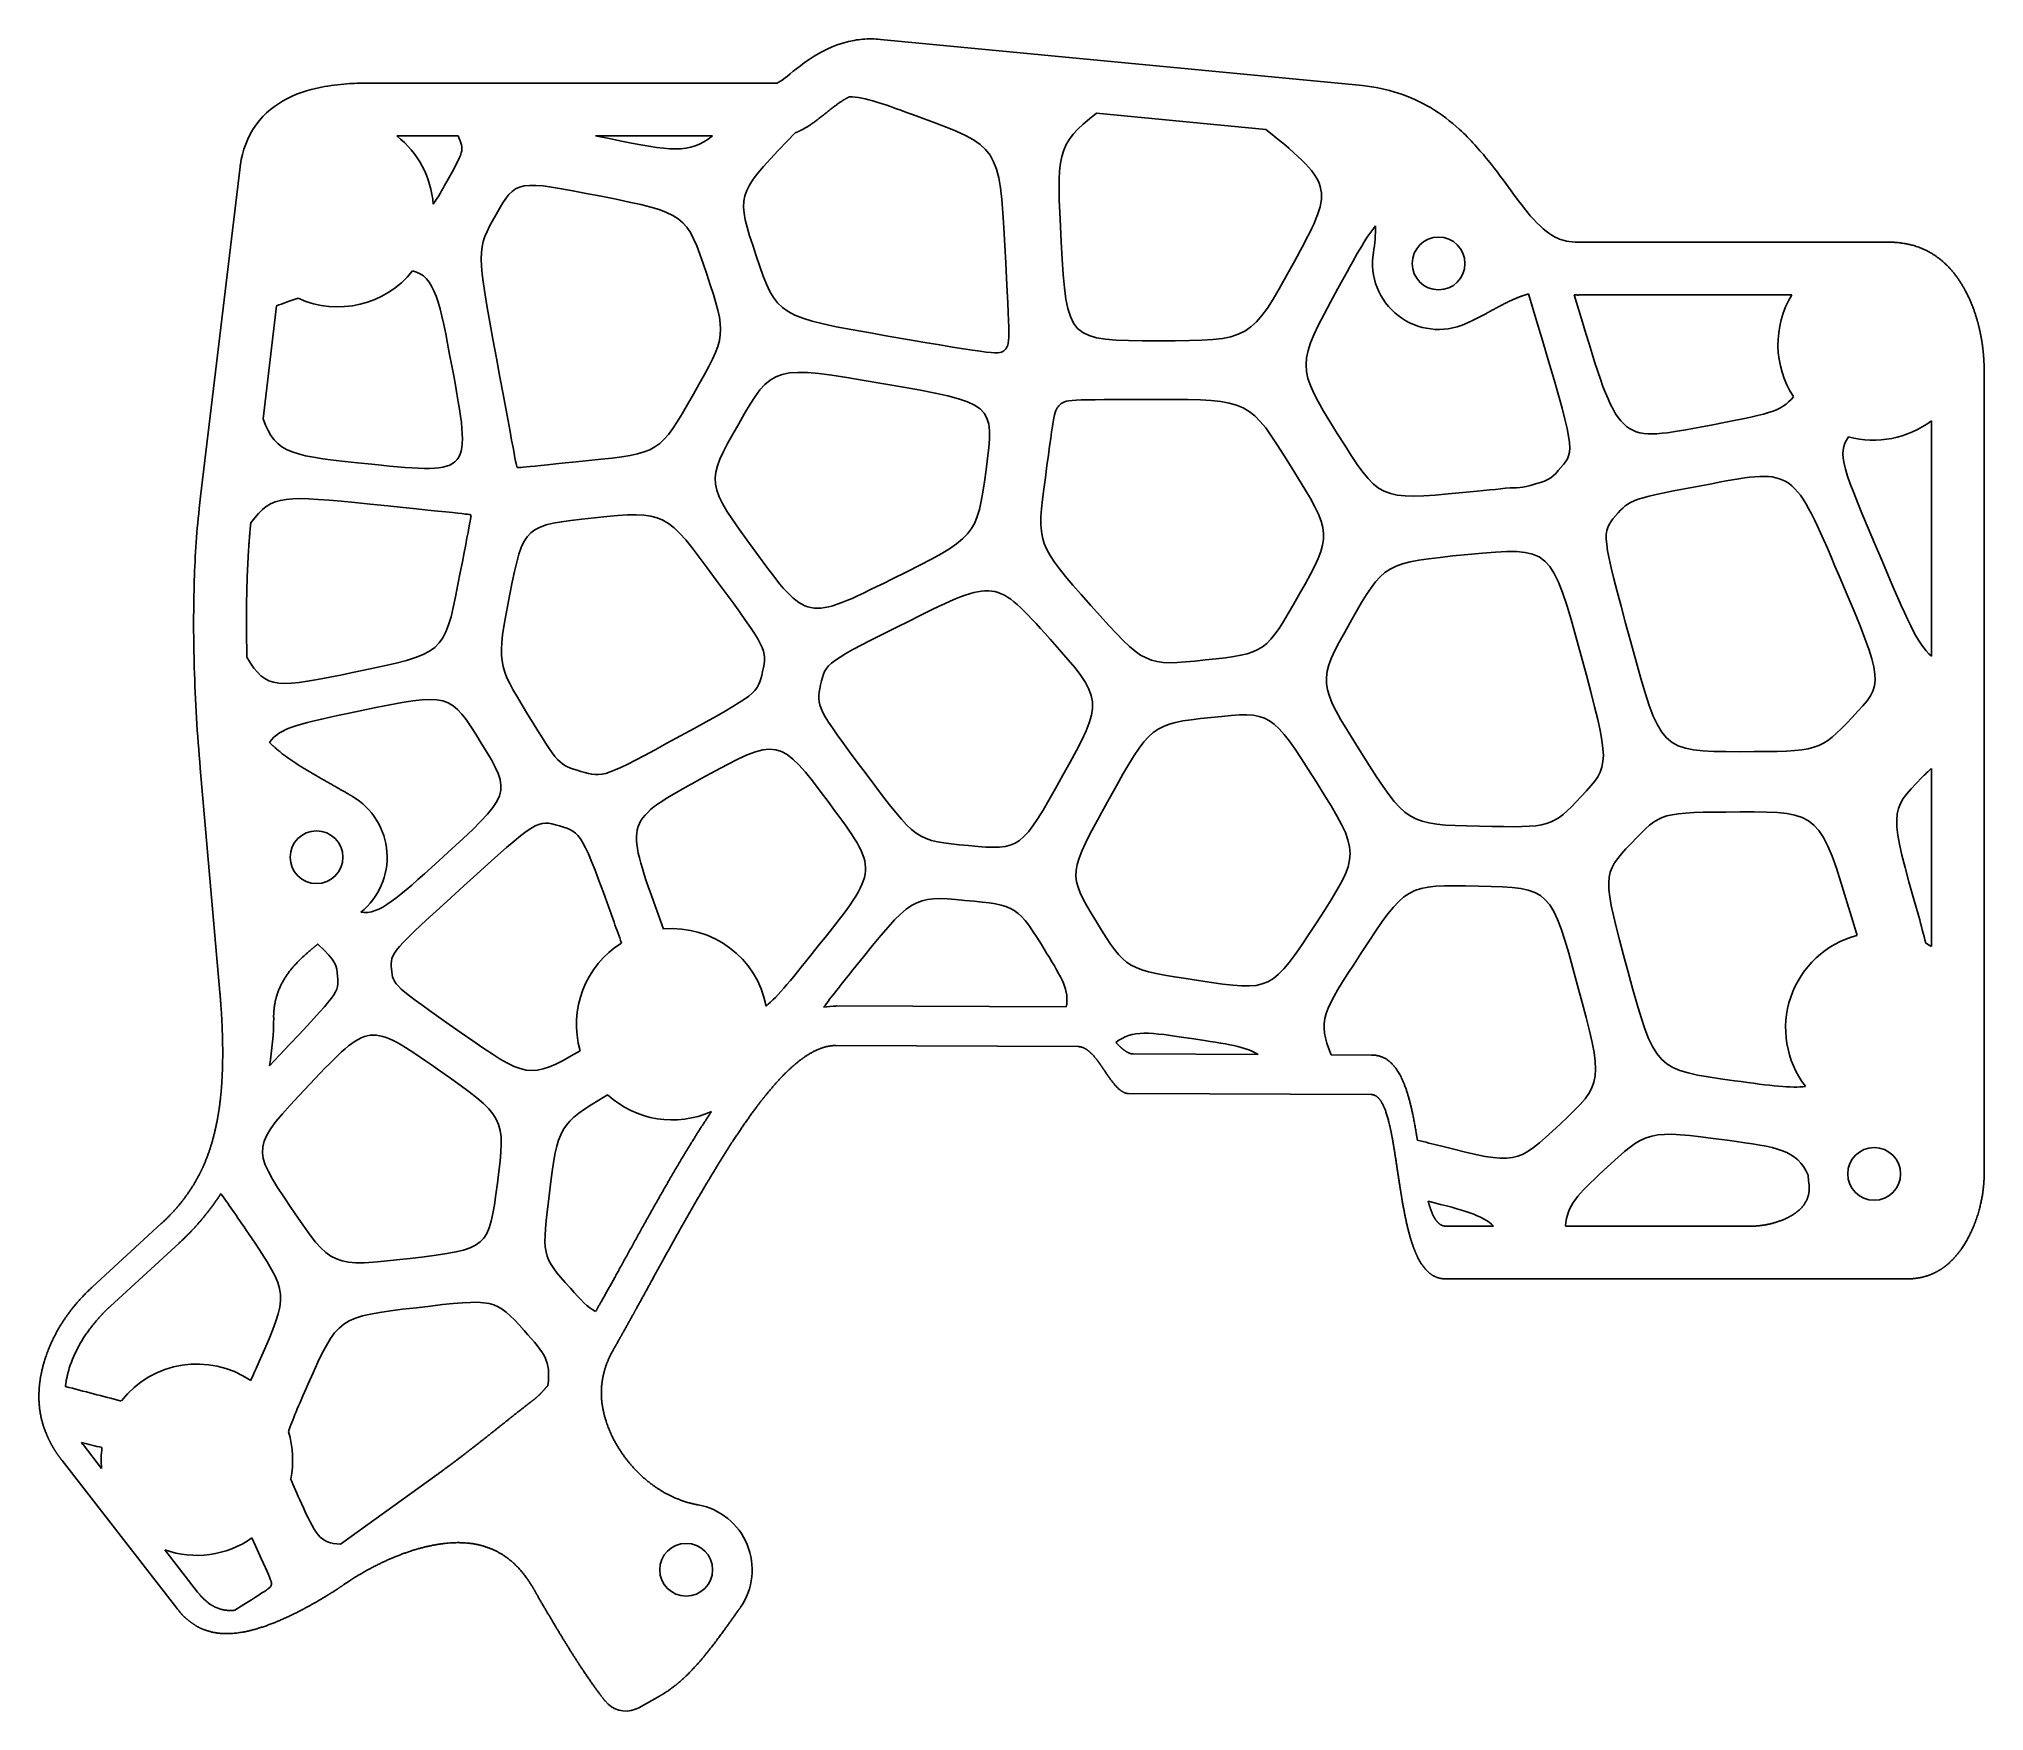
# Model space of a CAD drawing. Extents: x -115 to 32, y -57 to 70.
import ezdxf

# ---------------------------------------------------------------- set-up
doc = ezdxf.new("R2010")
doc.units = 0
doc.layers.add('VISIBLE', color=7, linetype='CONTINUOUS')

msp = doc.modelspace()

# ---------------------------------------------------------------- linework, layer by layer
at = {"layer": 'VISIBLE'}
for p, q in [((-14.76, 66.48), (-51.27, 69.98)), ((-59.11, 66.67), (-90.07, 66.67)), ((-22.08, 63.16), (-34.91, 64.39)), ((-83.27, 62.67), (-87.92, 62.67)), ((-64, 62.67), (-72.86, 62.67)), ((-72.86, 62.67), (-71.71, 62.44)), ((-57.75, 62.9), (-58.34, 62.28)), ((-99.79, 60.33), (-102.79, 35.33)), ((25, 54.62), (1.6, 54.62)), ((-1.63, 48.84), (-2.18, 50.69)), ((1.28, 50.62), (1.63, 49.46)), ((17.76, 50.62), (1.6, 50.62)), ((-97.03, 49.79), (-98.05, 41.23)), ((32.33, -16), (32.33, 44.87)), ((28.33, 23.24), (28.33, 41.07)), ((-102.81, 14.75), (-101.32, -2.26)), ((28.33, 1.24), (28.33, 14.72)), ((-68.22, 3.97), (-67.72, 2.56)), ((22.7, 2.07), (22.28, 3.47)), ((-54.63, -3.27), (-37.2, -3.35)), ((-97.57, -7.82), (-96.81, -7.01)), ((-54.65, -6.27), (-36.3, -6.35)), ((-32.13, -6.91), (-22.67, -6.95)), ((-17.13, -6.97), (-14.09, -6.99)), ((-32.48, -9.91), (-14.1, -9.99)), ((-110.96, -24.55), (-105.76, -19.77)), ((-8.44, -19.96), (-4.83, -19.96)), ((0.62, -19.96), (14.69, -19.96)), ((-104.41, -21.24), (-109.61, -26.02)), ((-8.44, -23.96), (26.44, -23.96)), ((-111.69, -36.51), (-110.28, -38.33)), ((-104.59, -48.91), (-113.27, -37.73)), ((-92.19, -44.05), (-84.89, -38.81)), ((-105.5, -44.49), (-103.01, -47.69)), ((-69.58, -56.46), (-68.01, -55.57))]:
    msp.add_line(p, q, dxfattribs=at)
for centre in [(-9, 53), (-94, 8), (24, -16), (-66, -46)]:
    msp.add_circle(centre, 2, dxfattribs=at)
for centre, radius, start, end in [((-92.39, 56.96), 7.25, 4.2956, 51.9457), ((-25.16, 55.71), 11.38, 350.5054, 0.6761), ((-9, 53), 5, 170.4334, 294.0826), ((-92.39, 56.96), 7.25, 245.5266, 321.3459), ((1.55, 59.12), 8.51, 268.1778, 270.2818), ((23.96, 46.86), 7.25, 148.7464, 213.0174), ((23.96, 46.86), 7.25, 254.8191, 307.0634), ((-3.36, 41), 5, 267.4516, 289.8231), ((-37.76, 27.53), 65.49, 173.1596, 173.9608), ((100.6, -61.62), 105.13, 133.4345, 133.9656), ((-94, 8), 5.35, 308.7785, 59.4772), ((-349.46, -97.46), 295.62, 19.5565, 19.883), ((350.89, 87.4), 334.21, 194.5389, 194.8961), ((-67.06, -4.66), 7.25, 121.9102, 196.0712), ((-67.06, -4.66), 7.25, 10.9891, 95.1715), ((24.54, -4.94), 7.25, 104.7253, 217.5786), ((24.54, -4.94), 7.25, 58.5651, 62.3915), ((-121.44, -3.86), 24.2, 350.5981, 359.3099), ((-54.64, -8.18), 4.9, 89.9454, 101.1525), ((-67.06, -4.66), 7.25, 227.565, 294.2451), ((40.66, 184.13), 204.11, 255.4522, 255.9611), ((24, -16), 5, 181.0509, 187.8573), ((-103.06, -37.66), 7.25, 55.8158, 142.1374), ((-176.14, 3.73), 84.88, 335.3537, 336.4287), ((-105.85, -32.95), 9.19, 171.1483, 171.3274), ((57.51, 610.44), 664.79, 255.13653, 255.51346), ((-105.1, -31.38), 8.35, 216.656, 217.8263), ((-128.03, -105.68), 71.19, 75.5376, 76.8162), ((-103.06, -37.66), 7.25, 172.8023, 185.29), ((-103.06, -37.66), 7.25, 348.352, 16.9137), ((-66, -46), 5, 325.3941, 79.3896), ((-103.06, -37.66), 7.25, 250.3538, 305.0584), ((-70.56, -54.71), 2, 218.2048, 290.9737), ((-70.56, -54.71), 2, 290.9736, 299.4402)]:
    msp.add_arc(centre, radius, start, end, dxfattribs=at)
for points, degree, knots in [([(-51.96, 70.02), (-52.4, 70.02), (-52.84, 69.99), (-53.26, 69.91), (-54.48, 69.71), (-55.52, 69.2), (-56.31, 68.71), (-57.35, 68.05), (-58.04, 67.41), (-58.51, 67.06), (-58.84, 66.81), (-59.04, 66.7), (-59.11, 66.67)], 3, [-0.9615084, -0.9615084, -0.9615084, -0.9615084, -0.8876649, -0.8876649, -0.8876649, -0.6763673, -0.6763673, -0.6763673, -0.3939888, -0.3939888, -0.3939888, -0.1986225, -0.1986225, -0.1986225, -0.1986225]), ([(-99.79, 60.33), (-99.78, 60.39), (-99.78, 60.44), (-99.77, 60.5), (-99.62, 61.51), (-99.23, 62.61), (-98.59, 63.49), (-97.93, 64.41), (-97.07, 65.05), (-96.29, 65.46), (-95.22, 66.03), (-94.26, 66.25), (-93.4, 66.4), (-92.72, 66.52), (-92.09, 66.59), (-91.48, 66.63)], 3, [-1, -1, -1, -1, -0.9903296, -0.9903296, -0.9903296, -0.8077832, -0.8077832, -0.8077832, -0.6197644, -0.6197644, -0.6197644, -0.3629127, -0.3629127, -0.3629127, -0.1597162, -0.1597162, -0.1597162, -0.1597162]), ([(-14.76, 66.48), (-12.91, 66.3), (-11.11, 65.7), (-9.62, 64.81), (-8.8, 64.32), (-8.08, 63.76), (-7.43, 63.17)], 3, [0, 0, 0, 0, 0.1711286, 0.1711286, 0.1711286, 0.264863, 0.264863, 0.264863, 0.264863]), ([(-53.64, 65.63), (-53.86, 65.52), (-54.36, 65.23), (-55.11, 64.67), (-55.89, 63.99), (-56.7, 63.39), (-57.34, 63.06), (-57.69, 62.92), (-57.75, 62.9)], 5, [-0.7509284, -0.7509284, -0.7509284, -0.7509284, -0.7509284, -0.7509284, -0.6, -0.4, -0.2, -0.1639102, -0.1639102, -0.1639102, -0.1639102, -0.1639102, -0.1639102]), ([(0.01, 54.92), (-0.07, 54.95), (-0.15, 54.99), (-0.22, 55.03), (-0.76, 55.32), (-1.35, 55.82), (-2.05, 56.62), (-2.96, 57.68), (-3.96, 59.2), (-5.24, 60.8), (-5.88, 61.59), (-6.59, 62.41), (-7.43, 63.17)], 3, [-0.8486783, -0.8486783, -0.8486783, -0.8486783, -0.8211599, -0.8211599, -0.8211599, -0.6327296, -0.6327296, -0.6327296, -0.385935, -0.385935, -0.385935, -0.264863, -0.264863, -0.264863, -0.264863]), ([(25, 54.62), (25.65, 54.62), (26.85, 54.5), (28.39, 53.98), (29.9, 52.75), (30.96, 51.05), (31.54, 49.63), (31.82, 48.66), (31.93, 48.22)], 5, [0, 0, 0, 0, 0, 0, 0.2, 0.4, 0.6, 0.7644658, 0.7644658, 0.7644658, 0.7644658, 0.7644658, 0.7644658]), ([(-2.18, 50.69), (-2.34, 50.65), (-2.77, 50.52), (-3.47, 50.24), (-4.42, 49.75), (-5.37, 49.22), (-6.16, 48.8), (-6.69, 48.55), (-6.96, 48.44)], 5, [-0.710991, -0.710991, -0.710991, -0.710991, -0.710991, -0.710991, -0.6, -0.4, -0.2, 0, 0, 0, 0, 0, 0]), ([(32.33, 44.87), (32.33, 45.46), (32.29, 46.15), (32.22, 46.82), (32.1, 47.48), (31.95, 48.12), (31.93, 48.22)], 5, [-1, -1, -1, -1, -1, -1, -0.8, -0.7644658, -0.7644658, -0.7644658, -0.7644658, -0.7644658, -0.7644658]), ([(-102.89, 34.42), (-103.1, 32.48), (-103.22, 30.54), (-103.27, 28.62), (-103.33, 26.52), (-103.32, 24.45), (-103.26, 22.39)], 3, [-0.9565946, -0.9565946, -0.9565946, -0.9565946, -0.6780127, -0.6780127, -0.6780127, -0.3746995, -0.3746995, -0.3746995, -0.3746995]), ([(-98.98, 33.35), (-99.03, 32.86), (-99.14, 31.59), (-99.26, 29.55), (-99.32, 27.51), (-99.32, 25.47), (-99.29, 23.92), (-99.27, 23.16)], 5, [-0.923537, -0.923537, -0.923537, -0.923537, -0.923537, -0.923537, -0.8, -0.6, -0.4077404, -0.4077404, -0.4077404, -0.4077404, -0.4077404, -0.4077404]), ([(-97.57, 16.7), (-97.5, 16.63), (-97.11, 16.25), (-96.33, 15.6), (-95.06, 14.76), (-93.7, 13.99), (-92.47, 13.3), (-91.67, 12.84), (-91.28, 12.61)], 5, [-0.644849, -0.644849, -0.644849, -0.644849, -0.644849, -0.644849, -0.6, -0.4, -0.2, 0, 0, 0, 0, 0, 0]), ([(-93.89, 1.42), (-93.97, 1.36), (-94.38, 1.03), (-95.09, 0.43), (-96.05, -0.5), (-96.78, -1.57), (-97.16, -2.77), (-97.25, -3.67), (-97.25, -4.15)], 5, [0.3539035, 0.3539035, 0.3539035, 0.3539035, 0.3539035, 0.3539035, 0.4, 0.6, 0.8, 1, 1, 1, 1, 1, 1]), ([(-101.43, -11.39), (-101.38, -11.1), (-101.24, -10.09), (-101.09, -8.33), (-101.07, -6.52), (-101.14, -4.65), (-101.25, -3.06), (-101.32, -2.26)], 5, [0.5168525, 0.5168525, 0.5168525, 0.5168525, 0.5168525, 0.5168525, 0.6, 0.8, 1, 1, 1, 1, 1, 1]), ([(-60.26, -10.4), (-60.02, -10.1), (-59.35, -9.26), (-58.69, -8.53), (-58.04, -7.9), (-57.41, -7.4), (-57.01, -7.13)], 5, [-0.2488478, -0.2488478, -0.2488478, -0.2488478, -0.2488478, -0.2488478, -0.2, -0.110469, -0.110469, -0.110469, -0.110469, -0.110469, -0.110469]), ([(-36.3, -6.35), (-36.13, -6.36), (-35.8, -6.43), (-35.48, -6.65), (-35.17, -6.98), (-34.86, -7.38), (-34.71, -7.58)], 5, [-1, -1, -1, -1, -1, -1, -0.8, -0.6016782, -0.6016782, -0.6016782, -0.6016782, -0.6016782, -0.6016782]), ([(-33.44, -6.05), (-33.32, -6.17), (-33.04, -6.46), (-32.76, -6.7), (-32.51, -6.85), (-32.26, -6.91), (-32.13, -6.91)], 5, [-0.3307108, -0.3307108, -0.3307108, -0.3307108, -0.3307108, -0.3307108, -0.2, 0, 0, 0, 0, 0, 0]), ([(-14.09, -6.99), (-13.57, -6.99), (-12.65, -7.26), (-11.8, -8.25), (-11.25, -9.89), (-10.87, -11.85), (-10.67, -13.04), (-10.61, -13.43)], 5, [-1, -1, -1, -1, -1, -1, -0.8, -0.6, -0.5022876, -0.5022876, -0.5022876, -0.5022876, -0.5022876, -0.5022876]), ([(-32.48, -9.91), (-32.63, -9.91), (-32.93, -9.83), (-33.37, -9.51), (-33.82, -8.92), (-34.26, -8.24), (-34.56, -7.8), (-34.71, -7.59), (-34.71, -7.58)], 5, [0, 0, 0, 0, 0, 0, 0.2, 0.4, 0.6, 0.6016782, 0.6016782, 0.6016782, 0.6016782, 0.6016782, 0.6016782]), ([(-12.59, -12.85), (-12.66, -12.51), (-12.88, -11.52), (-13.14, -10.73), (-13.45, -10.2), (-13.82, -9.99), (-14.1, -9.99)], 5, [0.7032201, 0.7032201, 0.7032201, 0.7032201, 0.7032201, 0.7032201, 0.8, 1, 1, 1, 1, 1, 1]), ([(-101.43, -11.39), (-101.5, -11.81), (-101.67, -12.76), (-101.91, -13.7), (-102.21, -14.62), (-102.61, -15.51), (-102.86, -16.01)], 5, [-0.5168525, -0.5168525, -0.5168525, -0.5168525, -0.5168525, -0.5168525, -0.4, -0.2450399, -0.2450399, -0.2450399, -0.2450399, -0.2450399, -0.2450399]), ([(-72.86, -26.43), (-72.34, -25.52), (-70.92, -22.99), (-69.21, -19.84), (-67.4, -16.57), (-65.53, -13.46), (-64.28, -11.57), (-64.08, -11.27)], 5, [0.2756022, 0.2756022, 0.2756022, 0.2756022, 0.2756022, 0.2756022, 0.4, 0.6, 0.6382781, 0.6382781, 0.6382781, 0.6382781, 0.6382781, 0.6382781]), ([(-60.26, -10.4), (-61, -11.35), (-62.74, -13.8), (-64.75, -17.1), (-66.76, -20.7), (-68.67, -24.21), (-69.8, -26.26), (-70, -26.62)], 5, [0.2488478, 0.2488478, 0.2488478, 0.2488478, 0.2488478, 0.2488478, 0.4, 0.6, 0.6427383, 0.6427383, 0.6427383, 0.6427383, 0.6427383, 0.6427383]), ([(-12.59, -12.85), (-12.52, -13.22), (-12.36, -14.08), (-12.22, -15.02), (-12.08, -16.02), (-11.92, -17.02), (-11.83, -17.57)], 5, [-0.7032201, -0.7032201, -0.7032201, -0.7032201, -0.7032201, -0.7032201, -0.6, -0.4724579, -0.4724579, -0.4724579, -0.4724579, -0.4724579, -0.4724579]), ([(-105.76, -19.77), (-105.13, -19.19), (-104.45, -18.47), (-103.86, -17.72), (-103.36, -16.95), (-102.94, -16.16), (-102.86, -16.01)], 5, [0, 0, 0, 0, 0, 0, 0.2, 0.2450399, 0.2450399, 0.2450399, 0.2450399, 0.2450399, 0.2450399]), ([(32.33, -16), (32.33, -16.45), (32.27, -17.35), (32.05, -18.69), (31.53, -20.22), (30.76, -21.59), (30.06, -22.42), (29.57, -22.85), (29.39, -22.99)], 5, [0, 0, 0, 0, 0, 0, 0.2, 0.4, 0.6, 0.7108519, 0.7108519, 0.7108519, 0.7108519, 0.7108519, 0.7108519]), ([(-101.25, -17.5), (-101.32, -17.61), (-101.85, -18.41), (-102.44, -19.19), (-103.07, -19.94), (-103.76, -20.65), (-104.41, -21.24)], 5, [-0.2294064, -0.2294064, -0.2294064, -0.2294064, -0.2294064, -0.2294064, -0.2, 0, 0, 0, 0, 0, 0]), ([(-10.63, -22.22), (-10.86, -21.72), (-11.16, -20.9), (-11.4, -19.96), (-11.6, -18.94), (-11.78, -17.88), (-11.83, -17.57)], 5, [0.2273734, 0.2273734, 0.2273734, 0.2273734, 0.2273734, 0.2273734, 0.4, 0.4724579, 0.4724579, 0.4724579, 0.4724579, 0.4724579, 0.4724579]), ([(-9.79, -18.07), (-9.75, -18.21), (-9.56, -18.89), (-9.33, -19.43), (-9.06, -19.8), (-8.74, -19.96), (-8.44, -19.96)], 5, [-0.2470822, -0.2470822, -0.2470822, -0.2470822, -0.2470822, -0.2470822, -0.2, 0, 0, 0, 0, 0, 0]), ([(-8.44, -23.96), (-8.95, -23.96), (-9.46, -23.8), (-9.9, -23.45), (-10.27, -22.94), (-10.59, -22.3), (-10.63, -22.22)], 5, [0, 0, 0, 0, 0, 0, 0.2, 0.2273734, 0.2273734, 0.2273734, 0.2273734, 0.2273734, 0.2273734]), ([(26.44, -23.96), (26.94, -23.96), (27.61, -23.89), (28.21, -23.71), (28.76, -23.45), (29.25, -23.1), (29.39, -22.99)], 5, [-1, -1, -1, -1, -1, -1, -0.8, -0.7108519, -0.7108519, -0.7108519, -0.7108519, -0.7108519, -0.7108519]), ([(-114.93, -31.54), (-114.86, -31.12), (-114.66, -30.16), (-114.14, -28.67), (-113.37, -27.24), (-112.33, -25.9), (-111.44, -24.99), (-110.96, -24.55)], 5, [0.4489839, 0.4489839, 0.4489839, 0.4489839, 0.4489839, 0.4489839, 0.6, 0.8, 1, 1, 1, 1, 1, 1]), ([(-109.61, -26.02), (-109.99, -26.37), (-110.71, -27.1), (-111.64, -28.26), (-112.34, -29.5), (-112.8, -30.79), (-112.97, -31.66), (-113.02, -32.1), (-113.02, -32.1)], 5, [0, 0, 0, 0, 0, 0, 0.2, 0.4, 0.6, 0.600984, 0.600984, 0.600984, 0.600984, 0.600984, 0.600984]), ([(-72.37, -33.41), (-72.4, -33.2), (-72.47, -32.4), (-72.41, -31.59), (-72.22, -30.78), (-71.88, -29.97), (-71.54, -29.37)], 5, [0.7285683, 0.7285683, 0.7285683, 0.7285683, 0.7285683, 0.7285683, 0.8, 1, 1, 1, 1, 1, 1]), ([(-114.93, -31.56), (-114.95, -31.69), (-115.04, -32.37), (-115.08, -33.25), (-114.99, -34.13), (-114.76, -35.01), (-114.45, -35.76), (-114.36, -35.95)], 5, [-0.4469204, -0.4469204, -0.4469204, -0.4469204, -0.4469204, -0.4469204, -0.4, -0.2, -0.129806, -0.129806, -0.129806, -0.129806, -0.129806, -0.129806]), ([(-84.89, -38.81), (-84.24, -38.34), (-82.94, -37.37), (-81.48, -36.24), (-80.04, -35.07), (-78.59, -33.92), (-77.77, -33.28), (-77.59, -33.15)], 5, [0, 0, 0, 0, 0, 0, 0.2, 0.4, 0.4556512, 0.4556512, 0.4556512, 0.4556512, 0.4556512, 0.4556512]), ([(-65.08, -41.09), (-65.72, -40.97), (-66.95, -40.61), (-68.61, -39.75), (-70.32, -38.19), (-71.57, -36.25), (-72.13, -34.74), (-72.32, -33.78), (-72.37, -33.41)], 5, [0, 0, 0, 0, 0, 0, 0.2, 0.4, 0.6, 0.7285683, 0.7285683, 0.7285683, 0.7285683, 0.7285683, 0.7285683]), ([(-91.93, -47.13), (-91.34, -46.72), (-90.13, -45.97), (-88.27, -45), (-86.11, -44.21), (-83.99, -43.87), (-82.56, -43.93), (-81.76, -44.1), (-81.53, -44.16)], 5, [0, 0, 0, 0, 0, 0, 0.2, 0.4, 0.6, 0.6782261, 0.6782261, 0.6782261, 0.6782261, 0.6782261, 0.6782261]), ([(-77.55, -47.46), (-77.96, -46.75), (-78.66, -45.77), (-79.44, -45.05), (-80.29, -44.55), (-81.19, -44.25), (-81.53, -44.16)], 5, [-1, -1, -1, -1, -1, -1, -0.8, -0.6782261, -0.6782261, -0.6782261, -0.6782261, -0.6782261, -0.6782261]), ([(-102.55, -50.53), (-102.51, -50.54), (-102, -50.74), (-100.96, -50.95), (-99.31, -50.83), (-97.02, -50.06), (-94.83, -48.95), (-93.32, -48.05), (-92.38, -47.44), (-91.93, -47.13)], 5, [0.1855838, 0.1855838, 0.1855838, 0.1855838, 0.1855838, 0.1855838, 0.2, 0.4, 0.6, 0.8, 1, 1, 1, 1, 1, 1]), ([(-103.01, -47.69), (-102.65, -48.15), (-102.12, -48.67), (-101.56, -48.98), (-100.98, -49.11), (-100.38, -49.09), (-100.2, -49.07)], 5, [0, 0, 0, 0, 0, 0, 0.2, 0.282051, 0.282051, 0.282051, 0.282051, 0.282051, 0.282051]), ([(-72.14, -55.95), (-72.23, -55.83), (-72.57, -55.4), (-73.14, -54.62), (-73.95, -53.44), (-75.01, -51.78), (-76, -50.13), (-76.76, -48.83), (-77.29, -47.92), (-77.55, -47.46)], 5, [-0.4406983, -0.4406983, -0.4406983, -0.4406983, -0.4406983, -0.4406983, -0.4, -0.3, -0.2, -0.1, 0, 0, 0, 0, 0, 0])]:
    msp.add_open_spline(points, degree=degree, knots=knots, dxfattribs=at)
for points, degree in [([(-51.96, 70.02), (-51.73, 70.02), (-51.5, 70.01), (-51.27, 69.98)], 3), ([(-90.07, 66.67), (-90.53, 66.67), (-91, 66.66), (-91.48, 66.63)], 3), ([(-48.37, 64.11), (-50.98, 65.08), (-52.48, 65.63), (-53.64, 65.63)], 3), ([(-41.86, 54.37), (-42.27, 61.86), (-42.27, 61.86), (-48.37, 64.11)], 3), ([(-34.91, 64.39), (-37.99, 62.03), (-37.94, 61.26), (-37.58, 54.64)], 3), ([(-84.3, 58.91), (-82.8, 61.57), (-82.79, 61.58), (-83.27, 62.67)], 3), ([(-71.71, 62.44), (-67.11, 61.52), (-65.79, 61.26), (-64, 62.67)], 3), ([(-58.34, 62.28), (-62.23, 58.19), (-62.23, 58.19), (-60.69, 53.57)], 3), ([(-20, 53.02), (-16.94, 58.63), (-16.79, 58.89), (-22.08, 63.16)], 3), ([(-85.16, 57.5), (-84.88, 57.88), (-84.62, 58.33), (-84.3, 58.91)], 3), ([(-72.44, 58.09), (-78.89, 59.37), (-78.89, 59.37), (-80.4, 56.71)], 3), ([(-64.44, 52.19), (-65.98, 56.8), (-65.98, 56.8), (-72.44, 58.09)], 3), ([(-80.4, 56.71), (-81.9, 54.05), (-81.9, 54.05), (-80.37, 45.82)], 3), ([(-37.58, 54.64), (-37.16, 47.14), (-37.16, 47.14), (-30.19, 47.14)], 3), ([(-13.77, 55.84), (-14.53, 54.94), (-15.31, 53.52), (-16.62, 51.11)], 3), ([(0.01, 54.92), (0.44, 54.72), (0.89, 54.62), (1.6, 54.62)], 3), ([(-60.69, 53.57), (-59.14, 48.96), (-59.14, 48.96), (-50.71, 47.5)], 3), ([(-41.86, 46.46), (-41.45, 46.87), (-41.45, 46.87), (-41.86, 54.37)], 3), ([(-83.75, 45.23), (-84.66, 50.11), (-85.03, 52.09), (-86.73, 52.43)], 3), ([(-65.45, 43.09), (-62.9, 47.57), (-62.9, 47.57), (-64.44, 52.19)], 3), ([(-30.19, 47.14), (-23.21, 47.14), (-23.21, 47.14), (-20, 53.02)], 3), ([(-95.39, 50.36), (-96.02, 50.16), (-96.56, 49.97), (-97.03, 49.79)], 3), ([(-16.62, 51.11), (-19.84, 45.23), (-19.84, 45.23), (-16.67, 40.12)], 3), ([(0.27, 37.54), (1.36, 38.81), (1.36, 38.81), (-1.63, 48.84)], 3), ([(1.63, 49.46), (4.62, 39.44), (4.62, 39.44), (10.82, 40.6)], 3), ([(-50.71, 47.5), (-42.27, 46.05), (-42.27, 46.05), (-41.86, 46.46)], 3), ([(-80.37, 45.82), (-78.85, 37.59), (-78.85, 37.59), (-78.8, 37.55)], 3), ([(-89.8, 37.78), (-82.22, 37.01), (-82.22, 37.01), (-83.75, 45.23)], 3), ([(-51.03, 43.88), (-59.47, 45.34), (-59.47, 45.34), (-62.02, 40.85)], 3), ([(-73.38, 38.06), (-68.01, 38.61), (-68.01, 38.61), (-65.45, 43.09)], 3), ([(-43.28, 37.35), (-42.6, 42.43), (-42.6, 42.43), (-51.03, 43.88)], 3), ([(10.82, 40.6), (16.2, 41.62), (16.91, 41.75), (17.88, 42.9)], 3), ([(-37.69, 42.28), (-38.1, 41.87), (-38.1, 41.87), (-38.79, 36.79)], 3), ([(-30.3, 42.69), (-37.27, 42.69), (-37.27, 42.69), (-37.69, 42.28)], 3), ([(-20.16, 37.58), (-23.32, 42.69), (-23.32, 42.69), (-30.3, 42.69)], 3), ([(-98.05, 41.23), (-97.09, 38.52), (-95.89, 38.4), (-89.8, 37.78)], 3), ([(-62.02, 40.85), (-64.58, 36.37), (-64.58, 36.37), (-60.72, 31.12)], 3), ([(-16.67, 40.12), (-13.51, 35.02), (-13.51, 35.02), (-7.16, 35.64)], 3), ([(22.06, 39.86), (21.16, 38.55), (21.5, 37.74), (24.57, 30.51)], 3), ([(-78.8, 37.55), (-78.76, 37.51), (-78.76, 37.51), (-73.38, 38.06)], 3), ([(-50.42, 29.07), (-43.97, 32.27), (-43.97, 32.27), (-43.28, 37.35)], 3), ([(-19.54, 27.96), (-17, 32.47), (-17, 32.47), (-20.16, 37.58)], 3), ([(-1.66, 36.3), (-0.58, 36.54), (-0.31, 36.86), (0.27, 37.54)], 3), ([(21.34, 29.33), (17.89, 37.48), (17.89, 37.48), (11.69, 36.31)], 3), ([(-38.79, 36.79), (-39.47, 31.72), (-39.47, 31.72), (-35.34, 27.09)], 3), ([(-7.16, 35.64), (-5.63, 35.79), (-4.47, 35.9), (-3.58, 36)], 3), ([(11.69, 36.31), (5.49, 35.14), (5.49, 35.14), (4.4, 33.87)], 3), ([(-89.94, 34.76), (-96.45, 35.42), (-97.37, 35.52), (-98.98, 33.35)], 3), ([(-82.31, 33.94), (-82.36, 33.98), (-82.36, 33.98), (-89.94, 34.76)], 3), ([(-83.29, 28.66), (-82.27, 33.9), (-82.27, 33.9), (-82.31, 33.94)], 3), ([(-63.72, 29.01), (-67.57, 34.27), (-67.57, 34.27), (-72.95, 33.72)], 3), ([(-72.95, 33.72), (-78.32, 33.16), (-78.32, 33.16), (-79.35, 27.93)], 3), ([(4.4, 33.87), (3.32, 32.59), (3.32, 32.59), (5.56, 24.29)], 3), ([(-60.72, 31.12), (-56.87, 25.86), (-56.87, 25.86), (-50.42, 29.07)], 3), ([(1.8, 23.27), (-0.45, 31.56), (-0.45, 31.56), (-6.79, 30.94)], 3), ([(-6.79, 30.94), (-13.14, 30.32), (-13.14, 30.32), (-15.69, 25.8)], 3), ([(24.57, 30.51), (26.42, 26.16), (27.28, 24.14), (28.33, 23.24)], 3), ([(-91.14, 22.02), (-84.32, 23.43), (-84.32, 23.43), (-83.29, 28.66)], 3), ([(-60.21, 22.08), (-59.86, 23.75), (-59.86, 23.75), (-63.72, 29.01)], 3), ([(-38.43, 24.53), (-42.56, 29.15), (-42.56, 29.15), (-49.01, 25.95)], 3), ([(22.34, 18.6), (24.8, 21.19), (24.8, 21.19), (21.34, 29.33)], 3), ([(-79.35, 27.93), (-80.37, 22.7), (-80.37, 22.7), (-78.01, 18.85)], 3), ([(-35.34, 27.09), (-31.22, 22.46), (-31.22, 22.46), (-26.65, 22.95)], 3), ([(-26.65, 22.95), (-22.09, 23.44), (-22.09, 23.44), (-19.54, 27.96)], 3), ([(-49.01, 25.95), (-55.46, 22.74), (-55.46, 22.74), (-55.81, 21.07)], 3), ([(-15.69, 25.8), (-18.24, 21.28), (-18.24, 21.28), (-14.83, 15.88)], 3), ([(-37.47, 14.21), (-34.31, 19.9), (-34.31, 19.9), (-38.43, 24.53)], 3), ([(5.56, 24.29), (7.8, 16), (7.8, 16), (13.84, 16)], 3), ([(-102.81, 14.75), (-103.03, 17.3), (-103.19, 19.84), (-103.26, 22.39)], 3), ([(-99.27, 23.16), (-97.82, 20.64), (-96.99, 20.81), (-91.14, 22.02)], 3), ([(1.81, 12.61), (4.04, 14.97), (4.04, 14.97), (1.8, 23.27)], 3), ([(-66.42, 17.2), (-60.57, 20.41), (-60.57, 20.41), (-60.21, 22.08)], 3), ([(-55.81, 21.07), (-56.16, 19.4), (-56.16, 19.4), (-52.37, 14.32)], 3), ([(-81.52, 16.65), (-83.87, 20.5), (-83.87, 20.5), (-90.7, 19.09)], 3), ([(-90.7, 19.09), (-95.29, 18.14), (-96.79, 17.83), (-97.57, 16.7)], 3), ([(-78.01, 18.85), (-75.66, 15), (-75.66, 15), (-73.97, 14.5)], 3), ([(-26.23, 18.59), (-30.8, 18.1), (-30.8, 18.1), (-33.96, 12.42)], 3), ([(-18.26, 13.68), (-21.67, 19.08), (-21.67, 19.08), (-26.23, 18.59)], 3), ([(13.84, 16), (19.87, 16.01), (19.87, 16.01), (22.34, 18.6)], 3), ([(-84.72, 7.74), (-79.16, 12.8), (-79.16, 12.8), (-81.52, 16.65)], 3), ([(-73.97, 14.5), (-72.28, 14), (-72.28, 14), (-66.42, 17.2)], 3), ([(-55.17, 12.11), (-58.96, 17.18), (-58.96, 17.18), (-64.81, 13.98)], 3), ([(-14.83, 15.88), (-11.41, 10.47), (-11.41, 10.47), (-5.91, 10.35)], 3), ([(-64.81, 13.98), (-70.67, 10.77), (-70.67, 10.77), (-68.22, 3.97)], 3), ([(-52.37, 14.32), (-48.59, 9.24), (-48.59, 9.24), (-44.61, 8.88)], 3), ([(-44.61, 8.88), (-40.64, 8.52), (-40.64, 8.52), (-37.47, 14.21)], 3), ([(-18.25, 3.04), (-14.85, 8.27), (-14.85, 8.27), (-18.26, 13.68)], 3), ([(27.62, 14.04), (25.11, 11.5), (25.11, 11.5), (27.37, 3.5)], 3), ([(-55.89, 1.4), (-51.38, 7.03), (-51.38, 7.03), (-55.17, 12.11)], 3), ([(-33.96, 12.42), (-37.13, 6.73), (-37.13, 6.73), (-34.92, 3.11)], 3), ([(-5.91, 10.35), (-0.41, 10.24), (-0.41, 10.24), (1.81, 12.61)], 3), ([(-75.6, 10.38), (-77.28, 10.88), (-77.28, 10.88), (-82.85, 5.82)], 3), ([(-71.46, 3.08), (-73.91, 9.88), (-73.91, 9.88), (-75.6, 10.38)], 3), ([(13.85, 11.43), (7.82, 11.42), (7.82, 11.42), (5.59, 9.05)], 3), ([(22.28, 3.47), (19.89, 11.43), (19.89, 11.43), (13.85, 11.43)], 3), ([(5.59, 9.05), (3.36, 6.68), (3.36, 6.68), (5.37, -0.72)], 3), ([(-90.65, 3.83), (-89.23, 3.63), (-87.87, 4.88), (-84.72, 7.74)], 3), ([(-82.85, 5.82), (-88.42, 0.75), (-88.42, 0.75), (-88.32, -0.47)], 3), ([(-44.89, 4.73), (-48.86, 5.09), (-48.86, 5.09), (-53.37, -0.54)], 3), ([(-38.7, 0.74), (-40.92, 4.36), (-40.92, 4.36), (-44.89, 4.73)], 3), ([(-5.98, 5.81), (-11.48, 5.93), (-11.48, 5.93), (-14.89, 0.7)], 3), ([(1.53, -1.71), (-0.48, 5.69), (-0.48, 5.69), (-5.98, 5.81)], 3), ([(-34.92, 3.11), (-32.7, -0.52), (-32.7, -0.52), (-27.18, -1.35)], 3), ([(-27.18, -1.35), (-21.66, -2.19), (-21.66, -2.19), (-18.25, 3.04)], 3), ([(-92.4, -1.02), (-92.47, -0.2), (-92.49, 0.07), (-93.89, 1.42)], 3), ([(-59.95, -3.28), (-59.08, -2.59), (-57.96, -1.19), (-55.89, 1.4)], 3), ([(-37.2, -3.35), (-36.97, -2.08), (-37.52, -1.18), (-38.7, 0.74)], 3), ([(-14.89, 0.7), (-17.8, -3.76), (-18.22, -4.42), (-17.13, -6.97)], 3), ([(-96.81, -7.01), (-92.3, -2.24), (-92.3, -2.24), (-92.4, -1.02)], 3), ([(-88.32, -0.47), (-88.21, -1.69), (-88.21, -1.69), (-83.04, -5.31)], 3), ([(-53.37, -0.54), (-54.29, -1.69), (-55.02, -2.61), (-55.59, -3.37)], 3), ([(5.37, -0.72), (7.38, -8.12), (7.38, -8.12), (13.42, -8.94)], 3), ([(0.21, -12.22), (3.53, -9.11), (3.53, -9.11), (1.53, -1.71)], 3), ([(-84.83, -8.06), (-90.01, -4.45), (-90.01, -4.45), (-94.52, -9.21)], 3), ([(-83.04, -5.31), (-78.1, -8.76), (-77.87, -8.92), (-74.03, -6.67)], 3), ([(-27.71, -5.74), (-30.9, -5.26), (-32.24, -5.05), (-33.44, -6.05)], 3), ([(-22.67, -6.95), (-23.59, -6.36), (-24.97, -6.15), (-27.71, -5.74)], 3), ([(-54.65, -6.27), (-55.1, -6.27), (-55.56, -6.36), (-56.03, -6.53), (-56.52, -6.79), (-57.01, -7.13)], 5), ([(-80.3, -16.69), (-79.66, -11.68), (-79.66, -11.68), (-84.83, -8.06)], 3), ([(-94.52, -9.21), (-99.02, -13.98), (-99.02, -13.98), (-95.94, -18.54)], 3), ([(-71.95, -10.01), (-75.69, -12.22), (-75.72, -12.48), (-76.32, -17.21)], 3), ([(13.42, -8.94), (16.23, -9.32), (17.73, -9.52), (18.8, -9.37)], 3), ([(-8.85, -13.88), (-3.11, -15.33), (-3.11, -15.33), (0.21, -12.22)], 3), ([(12.86, -13.45), (6.82, -12.64), (6.82, -12.64), (3.5, -15.75)], 3), ([(19, -16.09), (18.12, -14.17), (16.73, -13.98), (12.86, -13.45)], 3), ([(3.5, -15.75), (1.54, -17.58), (0.73, -18.33), (0.62, -19.96)], 3), ([(-99.15, -20.52), (-100.09, -19.14), (-100.74, -18.18), (-101.25, -17.5)], 3), ([(-86.9, -22.4), (-80.94, -21.69), (-80.94, -21.69), (-80.3, -16.69)], 3), ([(-76.32, -17.21), (-76.97, -22.22), (-76.97, -22.22), (-74.77, -24.66)], 3), ([(14.69, -19.96), (14.94, -19.96), (15.44, -19.93), (16.2, -19.81), (17.21, -19.5), (18.31, -18.89), (18.91, -18.18), (19.1, -17.5), (19.09, -16.97), (19.05, -16.68)], 5), ([(-95.94, -18.54), (-92.86, -23.1), (-92.86, -23.1), (-86.9, -22.4)], 3), ([(-4.83, -19.96), (-5.69, -19.11), (-7.11, -18.75), (-9.79, -18.07)], 3), ([(-98.34, -30.21), (-96.07, -25.08), (-96.07, -25.08), (-99.15, -20.52)], 3), ([(-74.77, -24.66), (-73.97, -25.55), (-73.46, -26.12), (-72.86, -26.43)], 3), ([(-86.43, -26.14), (-92.39, -26.84), (-92.39, -26.84), (-94.65, -31.97)], 3), ([(-78.27, -27.88), (-80.46, -25.43), (-80.46, -25.43), (-86.43, -26.14)], 3), ([(-76.47, -32.03), (-76.25, -30.14), (-76.68, -29.66), (-78.27, -27.88)], 3), ([(-71.54, -29.37), (-71.24, -28.85), (-70.94, -28.31), (-70.63, -27.76), (-70.32, -27.19), (-70, -26.62)], 5), ([(-94.65, -31.97), (-95.36, -33.57), (-95.85, -34.67), (-96.13, -35.55)], 3), ([(-77.59, -33.15), (-77.39, -33), (-77.18, -32.81), (-76.95, -32.58), (-76.72, -32.32), (-76.47, -32.03)], 5), ([(-113.27, -37.73), (-113.55, -37.38), (-113.79, -37.03), (-114.01, -36.67), (-114.2, -36.31), (-114.36, -35.95)], 5), ([(-95.96, -39.12), (-95.76, -39.64), (-95.48, -40.24), (-95.15, -40.98)], 3), ([(-95.15, -40.98), (-94.16, -43.14), (-93.73, -44.1), (-92.19, -44.05)], 3), ([(-97.43, -47.16), (-97.38, -46.95), (-97.37, -46.94), (-98.9, -43.59)], 3), ([(-100.2, -49.07), (-97.47, -47.37), (-97.46, -47.32), (-97.43, -47.16)], 3), ([(-102.55, -50.53), (-103, -50.35), (-103.43, -50.1), (-103.84, -49.79), (-104.23, -49.39), (-104.59, -48.91)], 5), ([(-68.01, -55.57), (-67.7, -55.4), (-67.11, -55.02), (-66.26, -54.35), (-65.22, -53.31), (-64.03, -51.84), (-63.14, -50.62), (-62.5, -49.72), (-62.09, -49.13), (-61.88, -48.84)], 5)]:
    msp.add_open_spline(points, degree=degree, dxfattribs=at)

doc.saveas('drawing.dxf')
